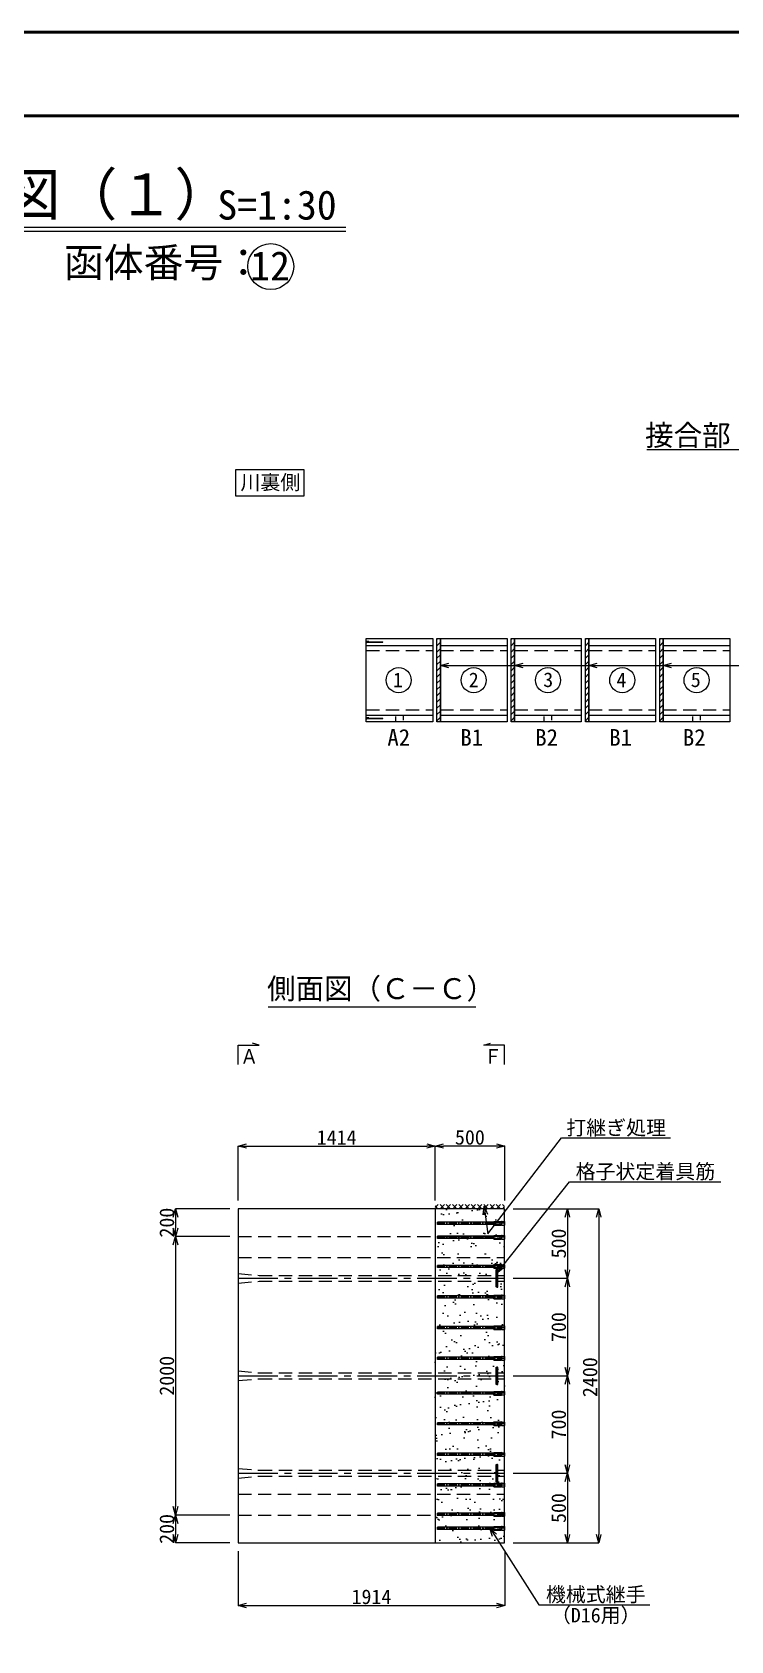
# Model space of a CAD drawing. Header units: millimetres. Extents: x 0 to 126150, y -2000 to 17820.
# Drawn here: x 12457 to 17474, y 6266 to 17820 of the extents above; entities that cross this region are included whole.
import ezdxf
from ezdxf import colors
from ezdxf.entities.mleader import LeaderData, LeaderLine
from ezdxf.enums import TextEntityAlignment as Align
from ezdxf.math import Vec2, Vec3

# ---------------------------------------------------------------- set-up
doc = ezdxf.new("R2010")
doc.units = ezdxf.units.MM
doc.header["$LTSCALE"] = 30
doc.linetypes.add('CENTER2', pattern=[28.575, 19.05, -3.175, 3.175, -3.175])
doc.linetypes.add('HIDDEN2', pattern=[4.7625, 3.175, -1.5875])
for name, color, linetype, lineweight in [('0その他', 7, 'Continuous', 13), ('0タイトル', 7, 'Continuous', 13), ('0中心線', 7, 'CENTER2', 5), ('0寸法', 7, 'Continuous', 5), ('0文字', 41, 'Continuous', 5), ('1Pca-BOX', 3, 'Continuous', 25), ('1グラウトホール', 1, 'HIDDEN2', 25), ('1シース・トランペットシース', 4, 'HIDDEN2', 13), ('1打継ぎ処理', 8, 'Continuous', 9), ('1格子状定着具筋', 240, 'Continuous', 9), ('3FBゴム', 181, 'Continuous', 13), ('3機械式継手', 220, 'Continuous', 13), ('D-TTL', 2, 'Continuous', 50)]:
    doc.layers.add(name, color=color, linetype=linetype, lineweight=lineweight)
doc.styles.get("Standard").update_dxf_attribs({"font": 'MS Gothic.ttf'})
doc.styles.add('寸法文字', font='MS Gothic.ttf')
doc.dimstyles.new('1／30', dxfattribs={"dimscale": 30, "dimtxt": 3.5, "dimasz": 2, "dimexe": 0, "dimexo": 2, "dimgap": 0.3, "dimtad": 1, "dimdec": 0, "dimzin": 1, "dimdsep": 46, "dimtxsty": '寸法文字', "dimblk": 'OPEN30', "dimcen": 2.5, "dimclrd": 256, "dimclre": 256, "dimclrt": 256, "dimadec": 0, "dimazin": 0, "dimtfac": 1, "dimtdec": 0, "dimtmove": 0, "dimatfit": 3, "dimldrblk": 'OPEN30', "dimfxl": 1, "dimlwd": -1, "dimlwe": -1, "dimarcsym": 0})

# ---------------------------------------------------------------- blocks, each defined once
blk = doc.blocks.new('機械式継手1')
at = {"layer": '0中心線', "linetype": 'ByBlock', "ltscale": 0.1}
blk.add_line((0, -26), (120, -26), dxfattribs=at)
at = {"layer": '3機械式継手'}
for p, q in [((0, -23), (0, -29)), ((0, -23), (0, -29)), ((4, -23), (0, -23)), ((4, -29), (0, -29)), ((4, -23), (5, -23)), ((19, -23), (5, -23)), ((4, -29), (5, -30)), ((19, -30), (5, -30)), ((19, -30), (19, -23)), ((19, -24), (120, -24)), ((19, -28), (120, -28)), ((120, -28), (120, -24))]:
    blk.add_line(p, q, dxfattribs=at)
at = {"layer": '3機械式継手', "linetype": 'HIDDEN2', "ltscale": 0.6}
for p, q in [((19, -24), (0, -24)), ((19, -28), (0, -28)), ((5, -28), (5, -24)), ((8, -28), (8, -24))]:
    blk.add_line(p, q, dxfattribs=at)
blk = doc.blocks.new('機械式継手2')
at = {"layer": '0中心線', "linetype": 'ByBlock', "ltscale": 0.1}
blk.add_line((0, 26), (120, 26), dxfattribs=at)
at = {"layer": '3機械式継手'}
for p, q in [((0, 29), (0, 23)), ((0, 29), (0, 23)), ((4, 29), (0, 29)), ((4, 23), (0, 23)), ((4, 29), (5, 30)), ((19, 30), (5, 30)), ((19, 23), (5, 23)), ((4, 23), (5, 23)), ((19, 23), (19, 30)), ((19, 28), (120, 28)), ((19, 24), (120, 24)), ((120, 24), (120, 28))]:
    blk.add_line(p, q, dxfattribs=at)
at = {"layer": '3機械式継手', "linetype": 'HIDDEN2', "ltscale": 0.6}
for p, q in [((19, 28), (0, 28)), ((19, 24), (0, 24)), ((5, 24), (5, 28)), ((8, 24), (8, 28))]:
    blk.add_line(p, q, dxfattribs=at)
blk = doc.blocks.new('_Open30')
at = {"color": 0, "linetype": 'ByBlock', "lineweight": -2}
for p, q in [((-1, 0.27), (0, 0)), ((0, 0), (-1, -0.27)), ((0, 0), (-1, 0))]:
    blk.add_line(p, q, dxfattribs=at)
blk = doc.blocks.new('*D189')
at = {"layer": '0寸法', "transparency": 16777216}
for p, q in [((13876, 9370), (13486, 9370)), ((13486, 9310), (13486, 9230)), ((13876, 9170), (13486, 9170))]:
    blk.add_line(p, q, dxfattribs=at)
at = {"layer": 'Defpoints', "color": 0, "transparency": 16777216}
for p in [(13936, 9370), (13486, 9170), (13936, 9170)]:
    blk.add_point(p, dxfattribs=at)
at = {"layer": '0寸法', "transparency": 16777216, "xscale": 60, "yscale": 60, "zscale": 60}
for p, rotation in [((13486, 9370), 90), ((13486, 9170), 270)]:
    blk.add_blockref('_Open30', p, dxfattribs=dict(at, rotation=rotation))
at = {"layer": '0寸法', "transparency": 16777216, "insert": (13424, 9270), "char_height": 105, "attachment_point": 5, "rotation": 90, "style": '寸法文字'}
blk.add_mtext('200', dxfattribs=at)
blk = doc.blocks.new('*D190')
at = {"layer": '0寸法', "transparency": 16777216}
for p, q in [((13876, 9170), (13486, 9170)), ((13486, 9110), (13486, 7230)), ((13876, 7170), (13486, 7170))]:
    blk.add_line(p, q, dxfattribs=at)
at = {"layer": 'Defpoints', "color": 0, "transparency": 16777216}
for p in [(13936, 9170), (13486, 7170), (13936, 7170)]:
    blk.add_point(p, dxfattribs=at)
at = {"layer": '0寸法', "transparency": 16777216, "xscale": 60, "yscale": 60, "zscale": 60}
for p, rotation in [((13486, 9170), 90), ((13486, 7170), 270)]:
    blk.add_blockref('_Open30', p, dxfattribs=dict(at, rotation=rotation))
at = {"layer": '0寸法', "transparency": 16777216, "insert": (13424, 8170), "char_height": 105, "attachment_point": 5, "rotation": 90, "style": '寸法文字'}
blk.add_mtext('2000', dxfattribs=at)
blk = doc.blocks.new('*D191')
at = {"layer": '0寸法', "transparency": 16777216}
for p, q in [((13876, 7170), (13486, 7170)), ((13486, 7110), (13486, 7030)), ((13876, 6970), (13486, 6970))]:
    blk.add_line(p, q, dxfattribs=at)
at = {"layer": 'Defpoints', "color": 0, "transparency": 16777216}
for p in [(13936, 7170), (13486, 6970), (13936, 6970)]:
    blk.add_point(p, dxfattribs=at)
at = {"layer": '0寸法', "transparency": 16777216, "xscale": 60, "yscale": 60, "zscale": 60}
for p, rotation in [((13486, 7170), 90), ((13486, 6970), 270)]:
    blk.add_blockref('_Open30', p, dxfattribs=dict(at, rotation=rotation))
at = {"layer": '0寸法', "transparency": 16777216, "insert": (13424, 7070), "char_height": 105, "attachment_point": 5, "rotation": 90, "style": '寸法文字'}
blk.add_mtext('200', dxfattribs=at)
blk = doc.blocks.new('*D192')
at = {"layer": '0寸法', "transparency": 16777216}
for p, q in [((13936, 6910), (13936, 6520)), ((15850, 6910), (15850, 6520)), ((13996, 6520), (15790, 6520))]:
    blk.add_line(p, q, dxfattribs=at)
at = {"layer": 'Defpoints', "color": 0, "transparency": 16777216}
for p in [(13936, 6970), (15850, 6970), (15850, 6520)]:
    blk.add_point(p, dxfattribs=at)
at = {"layer": '0寸法', "transparency": 16777216, "xscale": 60, "yscale": 60, "zscale": 60, "rotation": 180}
blk.add_blockref('_Open30', (13936, 6520), dxfattribs=at)
at = {"layer": '0寸法', "transparency": 16777216, "xscale": 60, "yscale": 60, "zscale": 60}
blk.add_blockref('_Open30', (15850, 6520), dxfattribs=at)
at = {"layer": '0寸法', "transparency": 16777216, "insert": (14893, 6582), "char_height": 105, "attachment_point": 5, "style": '寸法文字'}
blk.add_mtext('1914', dxfattribs=at)
blk = doc.blocks.new('*D193')
at = {"layer": '0寸法', "transparency": 16777216}
for p, q in [((15910, 9370), (16525, 9370)), ((16525, 9310), (16525, 7030)), ((15910, 6970), (16525, 6970))]:
    blk.add_line(p, q, dxfattribs=at)
at = {"layer": 'Defpoints', "color": 0, "transparency": 16777216}
for p in [(15850, 9370), (15850, 6970), (16525, 6970)]:
    blk.add_point(p, dxfattribs=at)
at = {"layer": '0寸法', "transparency": 16777216, "xscale": 60, "yscale": 60, "zscale": 60}
for p, rotation in [((16525, 9370), 90), ((16525, 6970), 270)]:
    blk.add_blockref('_Open30', p, dxfattribs=dict(at, rotation=rotation))
at = {"layer": '0寸法', "transparency": 16777216, "insert": (16463, 8160), "char_height": 105, "attachment_point": 5, "rotation": 90, "style": '寸法文字'}
blk.add_mtext('2400', dxfattribs=at)
blk = doc.blocks.new('*D194')
at = {"layer": '0寸法', "transparency": 16777216}
for p, q in [((15910, 9370), (16300, 9370)), ((16300, 9310), (16300, 8930)), ((15910, 8870), (16300, 8870))]:
    blk.add_line(p, q, dxfattribs=at)
at = {"layer": 'Defpoints', "color": 0, "transparency": 16777216}
for p in [(15850, 9370), (15850, 8870), (16300, 8870)]:
    blk.add_point(p, dxfattribs=at)
at = {"layer": '0寸法', "transparency": 16777216, "xscale": 60, "yscale": 60, "zscale": 60}
for p, rotation in [((16300, 9370), 90), ((16300, 8870), 270)]:
    blk.add_blockref('_Open30', p, dxfattribs=dict(at, rotation=rotation))
at = {"layer": '0寸法', "transparency": 16777216, "insert": (16238, 9120), "char_height": 105, "attachment_point": 5, "rotation": 90, "style": '寸法文字'}
blk.add_mtext('500', dxfattribs=at)
blk = doc.blocks.new('*D195')
at = {"layer": '0寸法', "transparency": 16777216}
for p, q in [((15910, 8870), (16300, 8870)), ((16300, 8810), (16300, 8230)), ((15910, 8170), (16300, 8170))]:
    blk.add_line(p, q, dxfattribs=at)
at = {"layer": 'Defpoints', "color": 0, "transparency": 16777216}
for p in [(15850, 8870), (15850, 8170), (16300, 8170)]:
    blk.add_point(p, dxfattribs=at)
at = {"layer": '0寸法', "transparency": 16777216, "xscale": 60, "yscale": 60, "zscale": 60}
for p, rotation in [((16300, 8870), 90), ((16300, 8170), 270)]:
    blk.add_blockref('_Open30', p, dxfattribs=dict(at, rotation=rotation))
at = {"layer": '0寸法', "transparency": 16777216, "insert": (16238, 8520), "char_height": 105, "attachment_point": 5, "rotation": 90, "style": '寸法文字'}
blk.add_mtext('700', dxfattribs=at)
blk = doc.blocks.new('*D196')
at = {"layer": '0寸法', "transparency": 16777216}
for p, q in [((15910, 8170), (16300, 8170)), ((16300, 8110), (16300, 7530)), ((15910, 7470), (16300, 7470))]:
    blk.add_line(p, q, dxfattribs=at)
at = {"layer": 'Defpoints', "color": 0, "transparency": 16777216}
for p in [(15850, 8170), (15850, 7470), (16300, 7470)]:
    blk.add_point(p, dxfattribs=at)
at = {"layer": '0寸法', "transparency": 16777216, "xscale": 60, "yscale": 60, "zscale": 60}
for p, rotation in [((16300, 8170), 90), ((16300, 7470), 270)]:
    blk.add_blockref('_Open30', p, dxfattribs=dict(at, rotation=rotation))
at = {"layer": '0寸法', "transparency": 16777216, "insert": (16238, 7820), "char_height": 105, "attachment_point": 5, "rotation": 90, "style": '寸法文字'}
blk.add_mtext('700', dxfattribs=at)
blk = doc.blocks.new('*D197')
at = {"layer": '0寸法', "transparency": 16777216}
for p, q in [((15910, 7470), (16300, 7470)), ((16300, 7410), (16300, 7030)), ((15910, 6970), (16300, 6970))]:
    blk.add_line(p, q, dxfattribs=at)
at = {"layer": 'Defpoints', "color": 0, "transparency": 16777216}
for p in [(15850, 7470), (15850, 6970), (16300, 6970)]:
    blk.add_point(p, dxfattribs=at)
at = {"layer": '0寸法', "transparency": 16777216, "xscale": 60, "yscale": 60, "zscale": 60}
for p, rotation in [((16300, 7470), 90), ((16300, 6970), 270)]:
    blk.add_blockref('_Open30', p, dxfattribs=dict(at, rotation=rotation))
at = {"layer": '0寸法', "transparency": 16777216, "insert": (16238, 7220), "char_height": 105, "attachment_point": 5, "rotation": 90, "style": '寸法文字'}
blk.add_mtext('500', dxfattribs=at)
blk = doc.blocks.new('*D220')
at = {"layer": '0寸法', "transparency": 16777216}
for p, q in [((15350, 9430), (15350, 9820)), ((15790, 9820), (15410, 9820)), ((15850, 9430), (15850, 9820))]:
    blk.add_line(p, q, dxfattribs=at)
at = {"layer": 'Defpoints', "color": 0, "transparency": 16777216}
for p in [(15350, 9820), (15350, 9370), (15850, 9370)]:
    blk.add_point(p, dxfattribs=at)
at = {"layer": '0寸法', "transparency": 16777216, "xscale": 60, "yscale": 60, "zscale": 60, "rotation": 180}
blk.add_blockref('_Open30', (15350, 9820), dxfattribs=at)
at = {"layer": '0寸法', "transparency": 16777216, "xscale": 60, "yscale": 60, "zscale": 60}
blk.add_blockref('_Open30', (15850, 9820), dxfattribs=at)
at = {"layer": '0寸法', "transparency": 16777216, "insert": (15600, 9882), "char_height": 105, "attachment_point": 5, "style": '寸法文字'}
blk.add_mtext('500', dxfattribs=at)
blk = doc.blocks.new('*D221')
at = {"layer": '0寸法', "transparency": 16777216}
for p, q in [((13936, 9430), (13936, 9820)), ((13996, 9820), (15290, 9820)), ((15350, 9430), (15350, 9820))]:
    blk.add_line(p, q, dxfattribs=at)
at = {"layer": 'Defpoints', "color": 0, "transparency": 16777216}
for p in [(15350, 9820), (13936, 9370), (15350, 9370)]:
    blk.add_point(p, dxfattribs=at)
at = {"layer": '0寸法', "transparency": 16777216, "xscale": 60, "yscale": 60, "zscale": 60, "rotation": 180}
blk.add_blockref('_Open30', (13936, 9820), dxfattribs=at)
at = {"layer": '0寸法', "transparency": 16777216, "xscale": 60, "yscale": 60, "zscale": 60}
blk.add_blockref('_Open30', (15350, 9820), dxfattribs=at)
at = {"layer": '0寸法', "transparency": 16777216, "insert": (14643, 9882), "char_height": 105, "attachment_point": 5, "style": '寸法文字'}
blk.add_mtext('1414', dxfattribs=at)
blk = doc.blocks.new('guritto')
for p, q in [((-60, 0), (60, 0)), ((-63, -6), (60, -6)), ((-63, -6), (-63, -12)), ((-63, -12), (60, -12))]:
    blk.add_line(p, q)
for centre in [(-60, -3), (-25, -3), (25, -3), (60, -3)]:
    blk.add_circle(centre, 3)
blk.add_arc((60, -9), 3, 270, 90)

msp = doc.modelspace()

# ---------------------------------------------------------------- hatches: boundary and pattern name
at = {"layer": '0その他'}
h = msp.add_hatch(dxfattribs=at)
h.set_pattern_fill('ANSI31', color=256, scale=10, angle=180)
h.set_pattern_definition([(225, (-49525.232, 969.464), (22.45064, -22.45064), [])])
h.paths.add_polyline_path([(15363, 12865.8), (15388, 12865.8), (15388, 13465.8), (15363, 13465.8)])
h = msp.add_hatch(dxfattribs=at)
h.set_pattern_fill('ANSI31', color=256, scale=10, angle=180)
h.set_pattern_definition([(225, (-48991.732, 969.464), (22.45064, -22.45064), [])])
h.paths.add_polyline_path([(15896.5, 12865.8), (15921.5, 12865.8), (15921.5, 13465.8), (15896.5, 13465.8)])
h = msp.add_hatch(dxfattribs=at)
h.set_pattern_fill('ANSI31', color=256, scale=10, angle=180)
h.set_pattern_definition([(225, (-48458.232, 969.464), (22.45064, -22.45064), [])])
h.paths.add_polyline_path([(16430, 12865.8), (16455, 12865.8), (16455, 13465.8), (16430, 13465.8)])
h = msp.add_hatch(dxfattribs=at)
h.set_pattern_fill('ANSI31', color=256, scale=10, angle=180)
h.set_pattern_definition([(225, (-47924.732, 969.464), (22.45064, -22.45064), [])])
h.paths.add_polyline_path([(16963.5, 12865.8), (16988.5, 12865.8), (16988.5, 13465.8), (16963.5, 13465.8)])
at = {"layer": '1打継ぎ処理'}
h = msp.add_hatch(dxfattribs=at)
h.set_pattern_fill('ANSI37', color=256, scale=10)
h.paths.add_polyline_path([(15849.6, 9400), (15349.6, 9400), (15349.6, 9370), (15849.6, 9370)])
h = msp.add_hatch(dxfattribs=at)
h.set_pattern_fill('AR-SAND', color=256, scale=3)
h.paths.add_polyline_path([(15849.6, 9370), (15349.6, 9370), (15349.6, 6970), (15849.6, 6970)])

# ---------------------------------------------------------------- linework, layer by layer
at = {"layer": '0タイトル'}
for p, q in [((10519.9, 16420), (14710.1, 16420)), ((10519.9, 16390), (14710.1, 16390)), ((19297.7, 14820), (16870.9, 14820)), ((14152.3, 10820), (15643.8, 10820))]:
    msp.add_line(p, q, dxfattribs=at)
msp.add_circle((14170.1, 16136.8), 165, dxfattribs=at)
at = {"layer": '0中心線', "ltscale": 0.1}
for p, q in [((15849.6, 9265), (15367.6, 9265)), ((15849.6, 9165), (15367.6, 9165)), ((15849.6, 8955), (15367.6, 8955)), ((15849.6, 8735), (15367.6, 8735)), ((15849.6, 8515), (15367.6, 8515)), ((15849.6, 8295), (15367.6, 8295)), ((15849.6, 8045), (15367.6, 8045)), ((15849.6, 7825), (15367.6, 7825)), ((15849.6, 7605), (15367.6, 7605)), ((15849.6, 7385), (15367.6, 7385)), ((15849.6, 7175), (15367.6, 7175)), ((15849.6, 7075), (15367.6, 7075))]:
    msp.add_line(p, q, dxfattribs=at)
at = {"layer": '0中心線', "ltscale": 0.5}
for p, q in [((13935.6, 8870), (15849.6, 8870)), ((13935.6, 8170), (15849.6, 8170)), ((13935.6, 7470), (15849.6, 7470))]:
    msp.add_line(p, q, dxfattribs=at)
at = {"layer": '0文字'}
msp.add_lwpolyline([(13919.8, 14679.3), (14406.4, 14679.3), (14406.4, 14486.9), (13919.8, 14486.9)], close=True, dxfattribs=at)
for points in [[(13935.6, 10405.9), (13935.6, 10545), (14086.2, 10545), (14037.7, 10559.7)], [(15849.6, 10405.9), (15849.6, 10545), (15699, 10545), (15747.5, 10559.7)]]:
    msp.add_lwpolyline(points, dxfattribs=at)
for centre in [(15088.8, 13165.8), (15627.3, 13165.8), (16160.8, 13165.8), (16694.3, 13165.8), (17227.8, 13165.8)]:
    msp.add_circle(centre, 90, dxfattribs=at)
at = {"layer": '1Pca-BOX'}
for p, q in [((14854.5, 13415.8), (15333, 13415.8)), ((15388, 13415.8), (15866.5, 13415.8)), ((15921.5, 13415.8), (16400, 13415.8)), ((16455, 13415.8), (16933.5, 13415.8)), ((16988.5, 13415.8), (17467, 13415.8)), ((14854.5, 12915.8), (15333, 12915.8)), ((15388, 12915.8), (15866.5, 12915.8)), ((15921.5, 12915.8), (16400, 12915.8)), ((16455, 12915.8), (16933.5, 12915.8)), ((16988.5, 12915.8), (17467, 12915.8))]:
    msp.add_line(p, q, dxfattribs=at)
at = {"layer": '1Pca-BOX', "linetype": 'HIDDEN2'}
for p, q in [((14854.5, 13378.3), (15333, 13378.3)), ((15388, 13378.3), (15866.5, 13378.3)), ((15921.5, 13378.3), (16400, 13378.3)), ((16455, 13378.3), (16933.5, 13378.3)), ((16988.5, 13378.3), (17467, 13378.3)), ((14854.5, 12953.3), (15333, 12953.3)), ((15388, 12953.3), (15866.5, 12953.3)), ((15921.5, 12953.3), (16400, 12953.3)), ((16455, 12953.3), (16933.5, 12953.3)), ((16988.5, 12953.3), (17467, 12953.3)), ((13935.6, 9170), (15849.6, 9170)), ((13935.6, 7170), (15849.6, 7170))]:
    msp.add_line(p, q, dxfattribs=at)
at = {"layer": '1Pca-BOX', "linetype": 'HIDDEN2', "lineweight": 9}
for p, q in [((13935.6, 9018.6), (15849.6, 9018.6)), ((13935.6, 7320), (15849.6, 7320))]:
    msp.add_line(p, q, dxfattribs=at)
at = {"layer": '1Pca-BOX'}
for points in [[(14854.5, 13465.8), (15333, 13465.8), (15333, 12865.8), (14854.5, 12865.8)], [(15388, 13465.8), (15866.5, 13465.8), (15866.5, 12865.8), (15388, 12865.8)], [(15921.5, 13465.8), (16400, 13465.8), (16400, 12865.8), (15921.5, 12865.8)], [(16455, 13465.8), (16933.5, 13465.8), (16933.5, 12865.8), (16455, 12865.8)], [(16988.5, 13465.8), (17467, 13465.8), (17467, 12865.8), (16988.5, 12865.8)], [(13935.6, 6970), (15849.6, 6970), (15849.6, 9370), (13935.6, 9370)]]:
    msp.add_lwpolyline(points, close=True, dxfattribs=at)
at = {"layer": '1グラウトホール', "ltscale": 0.4}
for points in [[(15067.5, 12915.8), (15120, 12915.8), (15120, 12865.8), (15067.5, 12865.8)], [(16134.5, 12915.8), (16187, 12915.8), (16187, 12865.8), (16134.5, 12865.8)], [(17201.5, 12915.8), (17254, 12915.8), (17254, 12865.8), (17201.5, 12865.8)]]:
    msp.add_lwpolyline(points, close=True, dxfattribs=at)
at = {"layer": '1シース・トランペットシース', "linetype": 'HIDDEN2'}
for p, q in [((13935.6, 8905), (14085.6, 8891)), ((13935.6, 8835), (14085.6, 8849)), ((14085.6, 8891), (15849.6, 8891)), ((14085.6, 8849), (15849.6, 8849)), ((13935.6, 8205), (14085.6, 8191)), ((13935.6, 8135), (14085.6, 8149)), ((14085.6, 8191), (15849.6, 8191)), ((14085.6, 8149), (15849.6, 8149)), ((13935.6, 7505), (14085.6, 7491)), ((13935.6, 7435), (14085.6, 7449)), ((14085.6, 7491), (15849.6, 7491)), ((14085.6, 7449), (15849.6, 7449))]:
    msp.add_line(p, q, dxfattribs=at)
at = {"layer": '1打継ぎ処理'}
msp.add_line((15349.6, 9370), (15349.6, 6970), dxfattribs=at)
at = {"layer": '3FBゴム', "linetype": 'ByBlock'}
for points in [[(15363, 13465.8), (15388, 13465.8), (15388, 12865.8), (15363, 12865.8)], [(15896.5, 13465.8), (15921.5, 13465.8), (15921.5, 12865.8), (15896.5, 12865.8)], [(16430, 13465.8), (16455, 13465.8), (16455, 12865.8), (16430, 12865.8)], [(16963.5, 13465.8), (16988.5, 13465.8), (16988.5, 12865.8), (16963.5, 12865.8)]]:
    msp.add_lwpolyline(points, close=True, dxfattribs=at)
at = {"layer": '3機械式継手'}
for p, q in [((15772.6, 9273), (15367.6, 9273)), ((15367.6, 9257), (15367.6, 9273)), ((15772.6, 9257), (15367.6, 9257)), ((15772.6, 9251.8), (15772.6, 9278.3)), ((15772.6, 9278.3), (15827.6, 9278.3)), ((15772.6, 9251.8), (15827.6, 9251.8)), ((15831.6, 9277.8), (15827.6, 9278.3)), ((15831.6, 9252.2), (15827.6, 9251.8)), ((15831.6, 9277.8), (15849.6, 9277.8)), ((15831.6, 9252.2), (15849.6, 9252.2)), ((15849.6, 9277.8), (15849.6, 9252.2)), ((15849.6, 9277.8), (15849.6, 9252.2)), ((15772.6, 9173), (15367.6, 9173)), ((15367.6, 9157), (15367.6, 9173)), ((15772.6, 9157), (15367.6, 9157)), ((15772.6, 9151.8), (15772.6, 9178.3)), ((15772.6, 9178.3), (15827.6, 9178.3)), ((15772.6, 9151.8), (15827.6, 9151.8)), ((15831.6, 9177.8), (15827.6, 9178.3)), ((15831.6, 9152.2), (15827.6, 9151.8)), ((15831.6, 9177.8), (15849.6, 9177.8)), ((15831.6, 9152.2), (15849.6, 9152.2)), ((15849.6, 9177.8), (15849.6, 9152.2)), ((15849.6, 9177.8), (15849.6, 9152.2)), ((15772.6, 8963), (15367.6, 8963)), ((15367.6, 8947), (15367.6, 8963)), ((15772.6, 8947), (15367.6, 8947)), ((15772.6, 8941.8), (15772.6, 8968.3)), ((15772.6, 8968.3), (15827.6, 8968.3)), ((15772.6, 8941.8), (15827.6, 8941.8)), ((15831.6, 8967.8), (15827.6, 8968.3)), ((15831.6, 8942.2), (15827.6, 8941.8)), ((15831.6, 8967.8), (15849.6, 8967.8)), ((15831.6, 8942.2), (15849.6, 8942.2)), ((15849.6, 8967.8), (15849.6, 8942.2)), ((15849.6, 8967.8), (15849.6, 8942.2)), ((15772.6, 8743), (15367.6, 8743)), ((15367.6, 8727), (15367.6, 8743)), ((15772.6, 8727), (15367.6, 8727)), ((15772.6, 8721.8), (15772.6, 8748.3)), ((15772.6, 8748.3), (15827.6, 8748.3)), ((15772.6, 8721.8), (15827.6, 8721.8)), ((15831.6, 8747.8), (15827.6, 8748.3)), ((15831.6, 8722.2), (15827.6, 8721.8)), ((15831.6, 8747.8), (15849.6, 8747.8)), ((15831.6, 8722.2), (15849.6, 8722.2)), ((15849.6, 8747.8), (15849.6, 8722.2)), ((15849.6, 8747.8), (15849.6, 8722.2)), ((15772.6, 8523), (15367.6, 8523)), ((15367.6, 8507), (15367.6, 8523)), ((15772.6, 8507), (15367.6, 8507)), ((15772.6, 8501.8), (15772.6, 8528.3)), ((15772.6, 8528.3), (15827.6, 8528.3)), ((15772.6, 8501.8), (15827.6, 8501.8)), ((15831.6, 8527.8), (15827.6, 8528.3)), ((15831.6, 8502.2), (15827.6, 8501.8)), ((15831.6, 8527.8), (15849.6, 8527.8)), ((15831.6, 8502.2), (15849.6, 8502.2)), ((15849.6, 8527.8), (15849.6, 8502.2)), ((15849.6, 8527.8), (15849.6, 8502.2)), ((15772.6, 8303), (15367.6, 8303)), ((15367.6, 8287), (15367.6, 8303)), ((15772.6, 8287), (15367.6, 8287)), ((15772.6, 8281.8), (15772.6, 8308.3)), ((15772.6, 8308.3), (15827.6, 8308.3)), ((15772.6, 8281.8), (15827.6, 8281.8)), ((15831.6, 8307.8), (15827.6, 8308.3)), ((15831.6, 8282.2), (15827.6, 8281.8)), ((15831.6, 8307.8), (15849.6, 8307.8)), ((15831.6, 8282.2), (15849.6, 8282.2)), ((15849.6, 8307.8), (15849.6, 8282.2)), ((15849.6, 8307.8), (15849.6, 8282.2)), ((15772.6, 8053), (15367.6, 8053)), ((15367.6, 8037), (15367.6, 8053)), ((15772.6, 8037), (15367.6, 8037)), ((15772.6, 8031.7), (15772.6, 8058.2)), ((15772.6, 8058.2), (15827.6, 8058.2)), ((15772.6, 8031.7), (15827.6, 8031.7)), ((15831.6, 8057.7), (15827.6, 8058.2)), ((15831.6, 8032.2), (15827.6, 8031.7)), ((15831.6, 8057.7), (15849.6, 8057.7)), ((15831.6, 8032.2), (15849.6, 8032.2)), ((15849.6, 8057.7), (15849.6, 8032.2)), ((15849.6, 8057.7), (15849.6, 8032.2)), ((15772.6, 7833), (15367.6, 7833)), ((15367.6, 7817), (15367.6, 7833)), ((15772.6, 7817), (15367.6, 7817)), ((15772.6, 7811.7), (15772.6, 7838.2)), ((15772.6, 7838.2), (15827.6, 7838.2)), ((15772.6, 7811.7), (15827.6, 7811.7)), ((15831.6, 7837.7), (15827.6, 7838.2)), ((15831.6, 7812.2), (15827.6, 7811.7)), ((15831.6, 7837.7), (15849.6, 7837.7)), ((15831.6, 7812.2), (15849.6, 7812.2)), ((15849.6, 7837.7), (15849.6, 7812.2)), ((15849.6, 7837.7), (15849.6, 7812.2)), ((15772.6, 7613), (15367.6, 7613)), ((15367.6, 7597), (15367.6, 7613)), ((15772.6, 7597), (15367.6, 7597)), ((15772.6, 7591.7), (15772.6, 7618.2)), ((15772.6, 7618.2), (15827.6, 7618.2)), ((15772.6, 7591.7), (15827.6, 7591.7)), ((15831.6, 7617.7), (15827.6, 7618.2)), ((15831.6, 7592.2), (15827.6, 7591.7)), ((15831.6, 7617.7), (15849.6, 7617.7)), ((15831.6, 7592.2), (15849.6, 7592.2)), ((15849.6, 7617.7), (15849.6, 7592.2)), ((15849.6, 7617.7), (15849.6, 7592.2)), ((15772.6, 7371.8), (15772.6, 7398.3)), ((15772.6, 7398.3), (15827.6, 7398.3)), ((15831.6, 7397.8), (15827.6, 7398.3)), ((15831.6, 7397.8), (15849.6, 7397.8)), ((15849.6, 7397.8), (15849.6, 7372.2)), ((15849.6, 7397.8), (15849.6, 7372.2)), ((15772.6, 7393), (15367.6, 7393)), ((15367.6, 7377), (15367.6, 7393)), ((15772.6, 7377), (15367.6, 7377)), ((15772.6, 7371.8), (15827.6, 7371.8)), ((15831.6, 7372.2), (15827.6, 7371.8)), ((15831.6, 7372.2), (15849.6, 7372.2)), ((15772.6, 7183), (15367.6, 7183)), ((15367.6, 7167), (15367.6, 7183)), ((15772.6, 7167), (15367.6, 7167)), ((15772.6, 7161.8), (15772.6, 7188.3)), ((15772.6, 7188.3), (15827.6, 7188.3)), ((15831.6, 7187.8), (15827.6, 7188.3)), ((15831.6, 7187.8), (15849.6, 7187.8)), ((15849.6, 7187.8), (15849.6, 7162.2)), ((15849.6, 7187.8), (15849.6, 7162.2)), ((15772.6, 7083), (15367.6, 7083)), ((15367.6, 7067), (15367.6, 7083)), ((15772.6, 7067), (15367.6, 7067)), ((15772.6, 7161.8), (15827.6, 7161.8)), ((15772.6, 7061.8), (15772.6, 7088.3)), ((15772.6, 7088.3), (15827.6, 7088.3)), ((15772.6, 7061.8), (15827.6, 7061.8)), ((15831.6, 7162.2), (15827.6, 7161.8)), ((15831.6, 7087.8), (15827.6, 7088.3)), ((15831.6, 7062.2), (15827.6, 7061.8)), ((15831.6, 7162.2), (15849.6, 7162.2)), ((15831.6, 7087.8), (15849.6, 7087.8)), ((15831.6, 7062.2), (15849.6, 7062.2)), ((15849.6, 7087.8), (15849.6, 7062.2)), ((15849.6, 7087.8), (15849.6, 7062.2))]:
    msp.add_line(p, q, dxfattribs=at)
at = {"layer": '3機械式継手', "linetype": 'HIDDEN2', "ltscale": 0.6}
for p, q in [((15772.6, 9273), (15849.6, 9273)), ((15772.6, 9257), (15849.6, 9257)), ((15817.6, 9257), (15817.6, 9273)), ((15828.6, 9257), (15828.6, 9273)), ((15772.6, 9173), (15849.6, 9173)), ((15772.6, 9157), (15849.6, 9157)), ((15817.6, 9157), (15817.6, 9173)), ((15828.6, 9157), (15828.6, 9173)), ((15772.6, 8963), (15849.6, 8963)), ((15772.6, 8947), (15849.6, 8947)), ((15817.6, 8947), (15817.6, 8963)), ((15828.6, 8947), (15828.6, 8963)), ((15772.6, 8743), (15849.6, 8743)), ((15772.6, 8727), (15849.6, 8727)), ((15817.6, 8727), (15817.6, 8743)), ((15828.6, 8727), (15828.6, 8743)), ((15772.6, 8523), (15849.6, 8523)), ((15772.6, 8507), (15849.6, 8507)), ((15817.6, 8507), (15817.6, 8523)), ((15828.6, 8507), (15828.6, 8523)), ((15772.6, 8303), (15849.6, 8303)), ((15772.6, 8287), (15849.6, 8287)), ((15817.6, 8287), (15817.6, 8303)), ((15828.6, 8287), (15828.6, 8303)), ((15772.6, 8053), (15849.6, 8053)), ((15772.6, 8037), (15849.6, 8037)), ((15817.6, 8037), (15817.6, 8053)), ((15828.6, 8037), (15828.6, 8053)), ((15772.6, 7833), (15849.6, 7833)), ((15772.6, 7817), (15849.6, 7817)), ((15817.6, 7817), (15817.6, 7833)), ((15828.6, 7817), (15828.6, 7833)), ((15772.6, 7613), (15849.6, 7613)), ((15772.6, 7597), (15849.6, 7597)), ((15817.6, 7597), (15817.6, 7613)), ((15828.6, 7597), (15828.6, 7613)), ((15772.6, 7393), (15849.6, 7393)), ((15772.6, 7377), (15849.6, 7377)), ((15817.6, 7377), (15817.6, 7393)), ((15828.6, 7377), (15828.6, 7393)), ((15772.6, 7183), (15849.6, 7183)), ((15772.6, 7167), (15849.6, 7167)), ((15817.6, 7167), (15817.6, 7183)), ((15828.6, 7167), (15828.6, 7183)), ((15772.6, 7083), (15849.6, 7083)), ((15772.6, 7067), (15849.6, 7067)), ((15817.6, 7067), (15817.6, 7083)), ((15828.6, 7067), (15828.6, 7083))]:
    msp.add_line(p, q, dxfattribs=at)
at = {"layer": 'D-TTL'}
for points in [[(0, 0), (25230, 0), (25230, 17820), (0, 17820)], [(600, 600), (24630, 600), (24630, 17220), (600, 17220)]]:
    msp.add_lwpolyline(points, close=True, dxfattribs=at)

# ---------------------------------------------------------------- block references
at = {"color": 2}
for name, p in [('機械式継手1', (14854.5, 13465.8)), ('機械式継手2', (14854.5, 12865.8))]:
    msp.add_blockref(name, p, dxfattribs=at)
at = {"layer": '0文字', "xscale": 60, "yscale": 60, "zscale": 60, "rotation": 180}
for p in [(15921.5, 13270.8), (16455, 13270.8), (16988.5, 13270.8)]:
    msp.add_blockref('_Open30', p, dxfattribs=at)
at = {"layer": '1格子状定着具筋', "rotation": 90.00000000000001}
for p in [(15787.6, 8870), (15787.6, 8170), (15787.6, 7470)]:
    msp.add_blockref('guritto', p, dxfattribs=at)

# ---------------------------------------------------------------- texts
at = {"layer": '0タイトル'}
for s, height, p in [('函体構造図（１）', 300, (10613.4, 16505)), ('S=1:30', 210, (13786.4, 16473.9))]:
    msp.add_text(s, height=height, dxfattribs=at).set_placement(p)
msp.add_text('函体番号：', height=210, dxfattribs=at).set_placement((12683.9, 15997.8), align=Align.BOTTOM_LEFT)
msp.add_text('12', height=210, dxfattribs=at).set_placement((14164.9, 16141.5), align=Align.MIDDLE_CENTER)
msp.add_text('接合部ＦＢゴム取り付け図', height=150, dxfattribs=at).set_placement((18086.3, 14850), align=Align.CENTER)
msp.add_text('側面図（Ｃ－Ｃ）', height=150, dxfattribs=at).set_placement((14961.8, 10830.5), align=Align.BOTTOM_CENTER)
at = {"layer": '0文字', "style": '寸法文字'}
msp.add_text('川裏側', height=105, dxfattribs=at).set_placement((13952.2, 14534.4))
at = {"layer": '0文字', "width": 0.9}
for s, p in [('Ａ', (13951, 10411.4)), ('Ｆ', (15701.6, 10411.4))]:
    msp.add_text(s, height=105, dxfattribs=at).set_placement(p)
at = {"layer": '0文字', "attachment_point": 5, "style": '寸法文字'}
for s, insert, char_height in [('1', (15083.1, 13168.2), 105), ('2', (15627.5, 13168.2), 105), ('3', (16162.5, 13168.2), 105), ('4', (16688.6, 13168.2), 105), ('5', (17222.1, 13168.2), 105), ('A2', (15089.2, 12754.8), 120), ('B1', (15613.4, 12754.8), 120), ('B2', (16151.1, 12754.8), 120), ('B1', (16682.8, 12754.8), 120), ('B2', (17211, 12754.8), 120)]:
    msp.add_mtext(s, dxfattribs=dict(at, insert=insert, char_height=char_height))

# ---------------------------------------------------------------- dimensions: what is measured, and where the dimension line sits
at = {"layer": '0寸法'}
for p1, picture, middle in [((13935.6, 9370), '*D221', (14642.6, 9881.5)), ((15849.6, 9370), '*D220', (15599.6, 9881.5))]:
    dim = msp.add_linear_dim(base=(15349.6, 9820), p1=p1, p2=(15349.6, 9370), dimstyle='1／30', dxfattribs=at)
    dim.commit()
    dim.dimension.update_dxf_attribs({"geometry": picture, "text_midpoint": middle})
for base, p1, p2, picture, middle in [((13485.6, 9170), (13935.6, 9370), (13935.6, 9170), '*D189', (13485.6, 9270)), ((16524.6, 6970), (15849.6, 9370), (15849.6, 6970), '*D193', (16524.6, 8160)), ((13485.6, 6970), (13935.6, 7170), (13935.6, 6970), '*D191', (13485.6, 7070))]:
    dim = msp.add_linear_dim(base=base, p1=p1, p2=p2, angle=90, dimstyle='1／30', dxfattribs=at)
    dim.commit()
    dim.dimension.update_dxf_attribs({"geometry": picture, "text_midpoint": middle, "dimtype": 160})
for base, p1, p2, angle, picture, middle in [((16299.6, 8870), (15849.6, 9370), (15849.6, 8870), 90, '*D194', (16238.1, 9120)), ((13485.6, 7170), (13935.6, 9170), (13935.6, 7170), 90, '*D190', (13424.1, 8170)), ((16299.6, 8170), (15849.6, 8870), (15849.6, 8170), 90, '*D195', (16238.1, 8520)), ((16299.6, 7470), (15849.6, 8170), (15849.6, 7470), 90, '*D196', (16238.1, 7820)), ((16299.6, 6970), (15849.6, 7470), (15849.6, 6970), 90, '*D197', (16238.1, 7220)), ((15849.6, 6520), (13935.6, 6970), (15849.6, 6970), 180, '*D192', (14892.6, 6581.5))]:
    dim = msp.add_linear_dim(base=base, p1=p1, p2=p2, angle=angle, dimstyle='1／30', dxfattribs=at)
    dim.commit()
    dim.dimension.update_dxf_attribs({"geometry": picture, "text_midpoint": middle})

# ---------------------------------------------------------------- leaders
at = {"layer": '0文字'}
msp.add_leader([(15388, 13270.8), (22315.9, 13270.8)], dimstyle='1／30', override={"dimgap": 0.3, "dimtad": 0}, dxfattribs=at)
ml = msp.add_multileader_mtext('Standard', dxfattribs=at)
ml.set_content('打継ぎ処理', color=256, style='寸法文字')
ml.set_leader_properties(color=256, linetype='ByLayer', lineweight=-1)
ml.set_arrow_properties(name='OPEN30')
ml.build(insert=Vec2(0, 0))
ml.multileader.update_dxf_attribs({"text_left_attachment_type": 6, "text_right_attachment_type": 5, "dogleg_length": 0, "arrow_head_size": 60, "scale": 30})
ctx = ml.context
ctx.base_point, ctx.scale, ctx.char_height, ctx.arrow_head_size, ctx.landing_gap_size, ctx.plane_origin = Vec3(16256.7, 9878.3), 30, 105, 60, 60, Vec3(15525.5, 10589.8)
ctx.left_attachment, ctx.right_attachment, ctx.text_align_type = 6, 5, 1
notes = []
notes.append((ctx, [(0, (1, 1, 0), (16256.7, 9878.3), (1, 0), 0, [(0, [(15701.9, 9387.7), (15729.5, 9190.5)], 0, [])])]))
ctx.mtext.insert, ctx.mtext.alignment, ctx.mtext.flow_direction = Vec3(16650.6, 10004.3), 2, 5
ml = msp.add_multileader_mtext('Standard', dxfattribs=at)
ml.set_content('格子状定着具筋', color=256, style='寸法文字')
ml.set_leader_properties(color=256, linetype='ByLayer', lineweight=-1)
ml.set_arrow_properties(name='OPEN30')
ml.build(insert=Vec2(0, 0))
ml.multileader.update_dxf_attribs({"text_left_attachment_type": 6, "text_right_attachment_type": 6, "dogleg_length": 0.5, "arrow_head_size": 60, "scale": 30})
ctx = ml.context
ctx.base_point, ctx.scale, ctx.char_height, ctx.arrow_head_size, ctx.landing_gap_size, ctx.plane_origin = Vec3(16330.1, 9563.9), 30, 105, 60, 60, Vec3(15797.5, 10045.1)
ctx.left_attachment, ctx.right_attachment, ctx.text_align_type = 6, 6, 1
notes.append((ctx, [(0, (1, 1, 0), (16315.1, 9563.9), (1, 0), 15, [(0, [(15799.6, 8911.9)], 0, [])])]))
ctx.mtext.insert, ctx.mtext.alignment, ctx.mtext.line_spacing_factor, ctx.mtext.flow_direction = Vec3(16860.2, 9689.9), 2, 0.85, 5
ml = msp.add_multileader_mtext('Standard', dxfattribs=at)
ml.set_content('機械式継手\\P（D16用）', color=256, style='寸法文字')
ml.set_leader_properties(color=256, linetype='ByLayer', lineweight=-1)
ml.set_arrow_properties(name='OPEN30')
ml.build(insert=Vec2(0, 0))
ml.multileader.update_dxf_attribs({"text_left_attachment_type": 6, "text_right_attachment_type": 6, "dogleg_length": 0.5, "arrow_head_size": 60, "scale": 30})
ctx = ml.context
ctx.base_point, ctx.scale, ctx.char_height, ctx.arrow_head_size, ctx.landing_gap_size, ctx.plane_origin = Vec3(16109.5, 6525.9), 30, 105, 60, 60, Vec3(17156.9, 6275.5)
ctx.left_attachment, ctx.right_attachment, ctx.text_align_type = 6, 6, 1
notes.append((ctx, [(1, (1, 1, 0), (16094.5, 6525.9), (1, 0), 15, [(0, [(15744, 7075)], 0, [])])]))
ctx.mtext.insert, ctx.mtext.alignment, ctx.mtext.line_spacing_factor, ctx.mtext.flow_direction = Vec3(16503.7, 6651.9), 2, 0.85, 5
for ctx, leaders in notes:
    for number, flags, end, landing, length, lines in leaders:
        leader = LeaderData()
        leader.index, (leader.has_last_leader_line, leader.has_dogleg_vector, leader.attachment_direction) = number, flags
        leader.last_leader_point, leader.dogleg_vector, leader.dogleg_length = Vec3(end), Vec3(landing), length
        for number, points, colour, breaks in lines:
            line = LeaderLine()
            line.index, line.vertices, line.color, line.breaks = number, Vec3.list(points), colors.encode_raw_color(colour), breaks
            leader.lines.append(line)
        ctx.leaders.append(leader)

doc.saveas('drawing.dxf')
